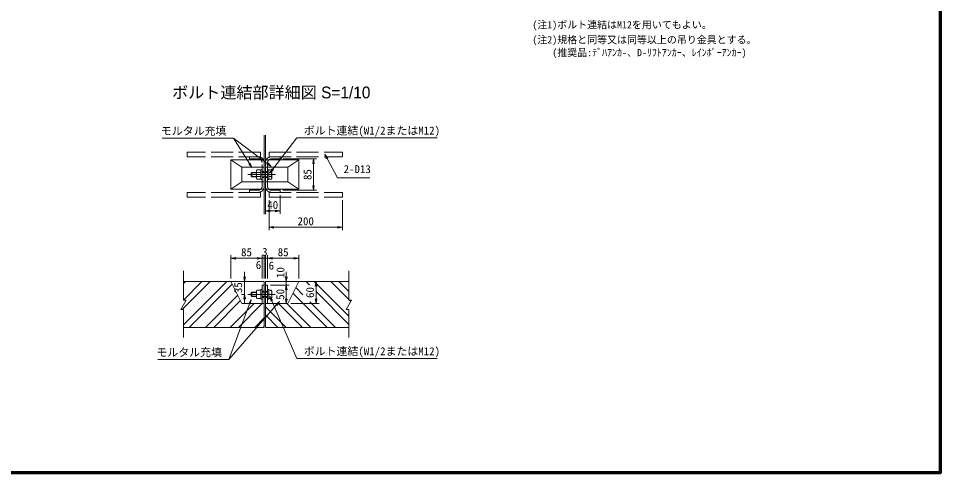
# Model space of a CAD drawing. Units: millimetres on the paper, enlarged 30 times, with parts at other scales. Extents: x 134809 to 146659, y -1498 to 6777.
# Drawn here: x 139111 to 146659, y -1383 to 2332 of the extents above; entities that cross this region are included whole.
import ezdxf
from ezdxf.enums import TextEntityAlignment as Align

# ---------------------------------------------------------------- set-up
doc = ezdxf.new("R2010")
doc.units = ezdxf.units.MM
doc.header["$LTSCALE"] = 30
for name, pattern in [('CHAIN', [18.5, 12, -1.5, 3.5, -1.5]), ('DASHED', [7.5, 6, -1.5]), ('DASHED_SPACED', [12, 6, -6])]:
    doc.linetypes.add(name, pattern=pattern)
for name, color, linetype, lineweight in [('01図枠', 1, 'Continuous', 70), ('中心', 6, 'CHAIN', 9), ('寸法', 2, 'Continuous', 9), ('細線', 4, 'Continuous', 9), ('連結部', 4, 'Continuous', 13), ('ﾊｯﾁﾝｸﾞ', 4, 'Continuous', 9)]:
    doc.layers.add(name, color=color, linetype=linetype, lineweight=lineweight)
doc.layers.add('文字', color=7, linetype='Continuous')
doc.styles.add('ＭＳ ゴシック', font='')
doc.styles.add('ＭＳ Ｐゴシック', font='')
doc.styles.get('ＭＳ ゴシック').set_extended_font_data('MS Gothic')
doc.styles.get('ＭＳ Ｐゴシック').set_extended_font_data('MS PGothic')

# ---------------------------------------------------------------- blocks, each defined once
blk = doc.blocks.new('open_arrow')
at = {"color": 0, "linetype": 'Continuous', "lineweight": -2}
blk.add_lwpolyline([(7.5, 1.25), (0, 0), (7.5, -1.25)], dxfattribs=at)
blk = doc.blocks.new('filled_dot')
at = {"color": 0, "linetype": 'Continuous', "lineweight": -2, "const_width": 1.25}
blk.add_lwpolyline([(-0.625, 0, 1), (0.625, 0, 1)], format="xyb", close=True, dxfattribs=at)

msp = doc.modelspace()

# ---------------------------------------------------------------- hatches: boundary and pattern name
at = {"layer": 'ﾊｯﾁﾝｸﾞ'}
h = msp.add_hatch(dxfattribs=at)
h.set_pattern_fill('USER', color=256, style=0, pattern_type=2)
h.set_pattern_definition([(45, (31123.91, 1064431.76), (-101.02788, 101.02788), []), (45, (31191.27, 1064431.76), (-101.02788, 101.02788), [])])
h.paths.add_polyline_path([(141123.52, -0.48), (140940.52, -0.48), (140850.52, 179.52), (140462.34, 179.52), (140462.34, 25.7), (140483.8, 25.7), (140440.03, -50.11), (140462.34, -50.11), (140462.34, -195.48), (141123.52, -195.48)])
h = msp.add_hatch(dxfattribs=at)
h.set_pattern_fill('USER', color=256, style=0, pattern_type=2)
h.set_pattern_definition([(135, (31117.91, 1064431.76), (-101.02788, -101.02788), []), (135, (31117.91, 1064499.11), (-101.02788, -101.02788), [])])
h.paths.add_polyline_path([(141815.5, -50.11), (141793.19, -50.11), (141836.96, 25.7), (141815.5, 25.7), (141815.5, 179.52), (141405.52, 179.52), (141315.52, -0.48), (141132.52, -0.48), (141132.52, -195.48), (141815.5, -195.48)])
h.paths.add_polyline_path([(141439.74, 13.02), (141439.74, 151.02), (141547.74, 151.02), (141547.74, 13.02)], flags=16)

# ---------------------------------------------------------------- linework, layer by layer
at = {"layer": '01図枠'}
msp.add_lwpolyline([(134808.55, -1383.36), (146658.55, -1383.36), (146658.55, 6776.64), (134808.55, 6776.64)], close=True, dxfattribs=at)
at = {"layer": '中心'}
for p, q in [((140988.72, 1054.6), (141216.11, 1054.6)), ((140988.72, 74.52), (141212.08, 74.52))]:
    msp.add_line(p, q, dxfattribs=at)
at = {"layer": '寸法'}
for p, q in [((141276.52, 1182.1), (141550.57, 1182.1)), ((141526.57, 927.1), (141526.57, 1182.1)), ((141132.52, 933.1), (141132.52, 732.57)), ((141276.52, 927.1), (141550.57, 927.1)), ((141162.52, 846.1), (141162.52, 599.25)), ((141252.52, 885.1), (141252.52, 732.57)), ((141762.52, 846.1), (141762.52, 599.25)), ((141132.52, 756.57), (141252.52, 756.57)), ((141162.52, 623.25), (141762.52, 623.25)), ((140850.52, 203.52), (140850.52, 393.97)), ((141105.52, 203.52), (141105.52, 393.97)), ((141105.52, 203.52), (141105.52, 393.97)), ((141123.52, 203.52), (141123.52, 393.97)), ((141123.52, 203.52), (141123.52, 393.97)), ((141132.52, 203.52), (141132.52, 393.97)), ((141132.52, 203.52), (141132.52, 393.97)), ((141150.52, 203.52), (141150.52, 393.97)), ((141150.52, 203.52), (141150.52, 393.97)), ((141405.52, 203.52), (141405.52, 393.97)), ((140850.52, 369.97), (141105.52, 369.97)), ((141027.52, 369.97), (141162.52, 369.97)), ((141171.52, 369.97), (141084.52, 369.97)), ((141093.52, 369.97), (141228.52, 369.97)), ((141150.52, 369.97), (141405.52, 369.97)), ((140962.29, -3.48), (140962.29, 257.52)), ((141303.57, 257.52), (141303.57, 71.52)), ((141099.52, 179.52), (140938.29, 179.52)), ((141156.52, 179.52), (141327.57, 179.52)), ((141429.52, 179.52), (141571.74, 179.52)), ((141547.74, 179.52), (141547.74, -0.48)), ((141174.52, 149.52), (141327.57, 149.52)), ((141174.52, 149.52), (141327.57, 149.52)), ((141303.57, 149.52), (141303.57, -0.48)), ((140964.72, 74.52), (140938.29, 74.52)), ((141339.52, -0.48), (141571.74, -0.48))]:
    msp.add_line(p, q, dxfattribs=at)
for points in [[(141021.96, 1111.64), (141001.22, 1144.67), (140870.27, 1353.25), (140288.24, 1353.25)], [(141179.13, 1121.26), (141147.95, 1144.68), (140870.27, 1353.25)], [(141170.17, 1068.54), (141193.92, 1099.48), (141389.27, 1353.95), (142538.71, 1353.95)], [(141618.64, 1220.43), (141637.08, 1186.07), (141721.56, 1028.74), (141754.69, 1028.74), (141987.39, 1028.74)], [(141247.42, 16.35), (141221.82, -13.07), (140833.92, -458.8), (140251.89, -458.8)], [(141015.87, 32.62), (141002.33, -3.95), (140833.92, -458.8)], [(141170.17, 58.29), (141185.57, 22.46), (141389.27, -451.47), (142538.71, -451.47)]]:
    msp.add_lwpolyline(points, dxfattribs=at)
at = {"layer": '細線'}
for p, q in [((140462.34, 25.7), (140462.34, 267.99)), ((141815.5, 25.7), (141815.5, 267.99)), ((140483.8, 25.7), (140440.03, -50.11)), ((140462.34, 25.7), (140483.8, 25.7)), ((141836.96, 25.7), (141793.19, -50.11)), ((141815.5, 25.7), (141836.96, 25.7)), ((140440.03, -50.11), (140462.34, -50.11)), ((140462.34, -278.7), (140462.34, -50.11)), ((141793.19, -50.11), (141815.5, -50.11)), ((141815.5, -278.7), (141815.5, -50.11))]:
    msp.add_line(p, q, dxfattribs=at)
at = {"layer": '連結部', "color": 7}
for p, q in [((141123.52, 1376.32), (141123.52, 731.82)), ((141132.52, 1376.32), (141132.52, 731.82)), ((140850.52, 1174.6), (140850.52, 934.6)), ((141123.52, 1174.6), (140850.52, 1174.6)), ((141132.52, 1174.6), (141405.52, 1174.6)), ((141405.52, 1174.6), (141405.52, 934.6)), ((141123.52, 934.6), (140850.52, 934.6)), ((141132.52, 934.6), (141405.52, 934.6)), ((140462.34, 179.52), (141123.52, 179.52)), ((140850.52, 179.52), (140940.52, -0.48)), ((141123.52, -195.48), (141123.52, 179.52)), ((141132.52, -195.48), (141132.52, 179.52)), ((141132.52, 179.52), (141815.5, 179.52)), ((141315.52, -0.48), (141405.52, 179.52)), ((140940.52, -0.48), (141123.52, -0.48)), ((141132.52, -0.48), (141315.52, -0.48)), ((140462.34, -195.48), (141123.52, -195.48)), ((141138.52, -195.48), (141815.5, -195.48))]:
    msp.add_line(p, q, dxfattribs=at)
at = {"layer": '連結部', "color": 3, "linetype": 'DASHED'}
for p, q in [((141093.52, 1239.1), (140493.52, 1239.1)), ((140493.52, 1200.1), (140493.52, 1239.1)), ((141093.52, 1200.1), (141093.52, 1239.1)), ((141162.52, 1200.1), (141162.52, 1239.1)), ((141162.52, 1239.1), (141762.52, 1239.1)), ((141762.52, 1200.1), (141762.52, 1239.1)), ((141093.52, 1200.1), (140493.52, 1200.1)), ((141162.52, 1200.1), (141762.52, 1200.1)), ((141093.52, 909.1), (140493.52, 909.1)), ((140493.52, 870.1), (140493.52, 909.1)), ((141093.52, 870.1), (141093.52, 909.1)), ((141162.52, 909.1), (141762.52, 909.1)), ((141162.52, 870.1), (141162.52, 909.1)), ((141762.52, 870.1), (141762.52, 909.1)), ((141093.52, 870.1), (140493.52, 870.1)), ((141162.52, 870.1), (141762.52, 870.1))]:
    msp.add_line(p, q, dxfattribs=at)
at = {"layer": '連結部'}
for p, q in [((140940.52, 1114.6), (140850.52, 1174.6)), ((141315.52, 1114.6), (141405.52, 1174.6)), ((141123.52, 1114.6), (140940.52, 1114.6)), ((140940.52, 1114.6), (140940.52, 994.6)), ((141123.52, 1114.6), (140940.52, 1114.6)), ((141016.12, 1066.6), (141022.12, 1072.6)), ((141016.12, 1042.6), (141016.12, 1066.6)), ((141019.33, 1069.75), (141059.92, 1069.75)), ((141022.12, 1072.6), (141059.92, 1072.6)), ((141022.12, 1036.6), (141022.12, 1072.6)), ((141059.92, 1086.79), (141063.34, 1092.7)), ((141059.92, 1022.41), (141059.92, 1086.79)), ((141063.34, 1092.7), (141095.92, 1092.7)), ((141063.34, 1071.04), (141095.92, 1071.04)), ((141095.92, 1015.6), (141095.92, 1093.6)), ((141095.92, 1093.6), (141105.52, 1093.6)), ((141105.52, 1015.6), (141105.52, 1093.6)), ((141105.52, 1072.6), (141150.52, 1072.6)), ((141132.52, 1114.6), (141315.52, 1114.6)), ((141150.52, 1015.6), (141150.52, 1093.6)), ((141150.52, 1093.6), (141160.12, 1093.6)), ((141160.12, 1015.6), (141160.12, 1093.6)), ((141160.12, 1092.7), (141180.7, 1092.7)), ((141160.12, 1071.04), (141180.7, 1071.04)), ((141180.7, 1092.7), (141184.12, 1086.79)), ((141184.12, 1022.41), (141184.12, 1086.79)), ((141315.52, 1114.6), (141315.52, 994.6)), ((140940.52, 994.6), (140850.52, 934.6)), ((141123.52, 994.6), (140940.52, 994.6)), ((141016.12, 1042.6), (141022.12, 1036.6)), ((141019.27, 1039.45), (141059.92, 1039.45)), ((141022.12, 1036.6), (141031.12, 1036.6)), ((141022.12, 1036.6), (141059.92, 1036.6)), ((141059.92, 1022.41), (141063.34, 1016.5)), ((141063.34, 1038.16), (141095.92, 1038.16)), ((141063.34, 1016.5), (141095.92, 1016.5)), ((141095.92, 1015.6), (141105.52, 1015.6)), ((141105.52, 1036.6), (141150.52, 1036.6)), ((141132.52, 994.6), (141315.52, 994.6)), ((141150.52, 1015.6), (141160.12, 1015.6)), ((141160.12, 1038.13), (141180.7, 1038.13)), ((141160.12, 1016.5), (141180.7, 1016.5)), ((141180.7, 1016.5), (141184.12, 1022.41)), ((141315.52, 994.6), (141405.52, 934.6)), ((141016.12, 86.52), (141022.12, 92.52)), ((141016.12, 62.52), (141016.12, 86.52)), ((141019.33, 89.67), (141059.92, 89.67)), ((141022.12, 56.52), (141022.12, 92.52)), ((141022.12, 92.52), (141059.92, 92.52)), ((141059.92, 101.61), (141063.34, 107.52)), ((141059.92, 47.43), (141059.92, 101.61)), ((141063.34, 107.52), (141095.92, 107.52)), ((141095.92, 113.52), (141105.52, 113.52)), ((141095.92, 35.52), (141095.92, 113.52)), ((141095.92, 36.42), (141095.92, 112.62)), ((141105.52, 35.52), (141105.52, 113.52)), ((141105.52, 92.52), (141150.52, 92.52)), ((141150.52, 113.52), (141160.12, 113.52)), ((141150.52, 35.52), (141150.52, 113.52)), ((141160.12, 35.52), (141160.12, 113.52)), ((141160.12, 36.42), (141160.12, 112.62)), ((141160.12, 107.52), (141180.7, 107.52)), ((141180.7, 107.52), (141184.12, 101.61)), ((141184.12, 47.43), (141184.12, 101.61)), ((141016.12, 62.52), (141022.12, 56.52)), ((141019.36, 59.37), (141059.92, 59.37)), ((141022.12, 56.52), (141059.92, 56.52)), ((141059.92, 47.43), (141063.34, 41.52)), ((141063.34, 74.52), (141095.92, 74.52)), ((141063.34, 41.52), (141095.92, 41.52)), ((141095.92, 35.52), (141105.52, 35.52)), ((141105.52, 56.52), (141150.52, 56.52)), ((141150.52, 35.52), (141160.12, 35.52)), ((141160.12, 74.52), (141180.7, 74.52)), ((141160.12, 41.52), (141180.7, 41.52)), ((141180.7, 41.52), (141184.12, 47.43))]:
    msp.add_line(p, q, dxfattribs=at)
at = {"layer": '連結部', "color": 3, "linetype": 'DASHED_SPACED'}
for p, q in [((141075.52, 1200.1), (141003.52, 1200.1)), ((141003.52, 1182.1), (141003.52, 1200.1)), ((141075.52, 1182.1), (141003.52, 1182.1)), ((141105.52, 957.1), (141105.52, 1152.1)), ((141123.52, 957.1), (141123.52, 1152.1)), ((141132.52, 957.1), (141132.52, 1152.1)), ((141150.52, 957.1), (141150.52, 1152.1)), ((141180.52, 1200.1), (141252.52, 1200.1)), ((141180.52, 1182.1), (141252.52, 1182.1)), ((141252.52, 1182.1), (141252.52, 1200.1)), ((141123.52, 1078.6), (141105.52, 1078.6)), ((141132.52, 1078.6), (141150.52, 1078.6)), ((141123.52, 1030.6), (141105.52, 1030.6)), ((141132.52, 1030.6), (141150.52, 1030.6)), ((141075.52, 927.1), (141003.52, 927.1)), ((141003.52, 909.1), (141003.52, 927.1)), ((141075.52, 909.1), (141003.52, 909.1)), ((141180.52, 927.1), (141252.52, 927.1)), ((141180.52, 909.1), (141252.52, 909.1)), ((141252.52, 909.1), (141252.52, 927.1)), ((141105.52, 101.85), (141123.52, 101.85)), ((141123.52, -0.48), (141123.52, 149.52)), ((141123.52, -0.48), (141123.52, 149.52)), ((141132.52, 101.85), (141150.52, 101.85)), ((141105.52, 47.52), (141123.52, 47.52)), ((141132.52, -0.48), (141132.52, 74.52)), ((141132.52, 47.52), (141150.52, 47.52))]:
    msp.add_line(p, q, dxfattribs=at)
at = {"layer": '連結部', "color": 3}
for p, q in [((141105.52, 149.52), (141123.52, 149.52)), ((141105.52, -0.48), (141105.52, 149.52)), ((141132.52, 149.52), (141150.52, 149.52)), ((141132.52, -0.48), (141132.52, 149.52)), ((141150.52, -0.48), (141150.52, 149.52)), ((141105.52, -0.48), (141123.52, -0.48)), ((141132.52, -0.48), (141150.52, -0.48))]:
    msp.add_line(p, q, dxfattribs=at)
at = {"layer": '連結部', "color": 3, "linetype": 'DASHED_SPACED'}
for centre, radius, start, end in [((141075.52, 1152.1), 48, 0, 90), ((141075.52, 1152.1), 30, 0, 90), ((141075.52, 1152.1), 30, 0, 90), ((141180.52, 1152.1), 48, 90, 180), ((141180.52, 1152.1), 30, 90, 180), ((141180.52, 1152.1), 30, 90, 180), ((141075.52, 957.1), 48, 270, 0), ((141075.52, 957.1), 30, 270, 0), ((141180.52, 957.1), 48, 180, 270), ((141180.52, 957.1), 30, 180, 270)]:
    msp.add_arc(centre, radius, start, end, dxfattribs=at)
at = {"layer": '連結部'}
for centre, radius, start, end in [((141071.56, 1079.29), 11.64, 180, 225.10436), ((141101.32, 1054.6), 41.4, 156.59417, 203.40582), ((141142.72, 1054.6), 41.4, 336.55606, 23.40583), ((141172.48, 1079.26), 11.64, 315, 0), ((141071.56, 1029.91), 11.64, 134.89563, 180), ((141172.48, 1029.91), 11.64, 0, 45), ((141071.56, 82.77), 11.64, 180, 225.10436), ((141172.48, 82.74), 11.64, 315, 0), ((141071.56, 66.27), 11.64, 134.89563, 180), ((141172.48, 66.3), 11.64, 0, 45)]:
    msp.add_arc(centre, radius, start, end, dxfattribs=at)

# ---------------------------------------------------------------- block references
at = {"layer": '寸法'}
for name, p, xscale, yscale, rotation in [('open_arrow', (141618.64, 1220.43), 5.2, 5.2, 298.2), ('open_arrow', (141021.96, 1111.64), 5.2, 5.2, 122.1), ('open_arrow', (141179.13, 1121.26), 5.2, 5.2, 143.1), ('open_arrow', (141526.57, 1182.1), 5.2, 5.2, 270), ('open_arrow', (141170.17, 1068.54), 5.2, 5.2, 52.5), ('open_arrow', (141526.57, 927.1), 5.2, 5.2, 90), ('open_arrow', (141252.52, 756.57), 5.2, 5.2, 180), ('open_arrow', (141762.52, 623.25), 5.2, 5.2, 180), ('open_arrow', (141105.52, 369.97), 5.2, 5.2, 180), ('open_arrow', (141105.52, 369.97), 5.2, 5.2, 180), ('filled_dot', (141132.52, 369.97), 3.9, 3.9, 180), ('open_arrow', (141405.52, 369.97), 5.2, 5.2, 180), ('open_arrow', (140962.29, 179.52), 5.2, 5.2, 90), ('open_arrow', (141303.57, 179.52), 5.2, 5.2, 90), ('open_arrow', (141547.74, 179.52), 5.2, 5.2, 270), ('open_arrow', (141303.57, 149.52), 5.2, 5.2, 270), ('open_arrow', (141303.57, 149.52), 5.2, 5.2, 270), ('open_arrow', (140962.29, 74.52), 5.2, 5.2, 270), ('open_arrow', (141015.87, 32.62), 5.2, 5.2, 249.7), ('open_arrow', (141170.17, 58.29), 5.2, 5.2, 293.3), ('open_arrow', (141247.42, 16.35), 5.2, 5.2, 229), ('open_arrow', (141303.57, -0.48), 5.2, 5.2, 90), ('open_arrow', (141547.74, -0.48), 5.2, 5.2, 90)]:
    msp.add_blockref(name, p, dxfattribs=dict(at, xscale=xscale, yscale=yscale, rotation=rotation))
for name, p, xscale, yscale in [('open_arrow', (141132.52, 756.57), 5.2, 5.2), ('open_arrow', (141162.52, 623.25), 5.2, 5.2), ('open_arrow', (140850.52, 369.97), 5.2, 5.2), ('filled_dot', (141123.52, 369.97), 3.9, 3.9), ('open_arrow', (141150.52, 369.97), 5.2, 5.2), ('open_arrow', (141150.52, 369.97), 5.2, 5.2)]:
    msp.add_blockref(name, p, dxfattribs=dict(at, xscale=xscale, yscale=yscale))

# ---------------------------------------------------------------- texts
at = {"layer": '寸法', "color": 3, "style": 'ＭＳ ゴシック'}
for s, p in [('(注1)ボルト連結はM12を用いてもよい。', (143317.49, 2309.99)), ('(注2)規格と同等又は同等以上の吊り金具とする。', (143317.49, 2187.53)), ('\u3000\u3000(推奨品:ﾃﾞﾊｱﾝｶ-、D-ﾘﾌﾄｱﾝｶｰ、ﾚｲﾝﾎﾞｰｱﾝｶｰ)', (143317.49, 2082.53))]:
    msp.add_text(s, height=59.81, dxfattribs=at).set_placement(p, align=Align.TOP_LEFT)
at = {"layer": '寸法', "style": 'ＭＳ ゴシック'}
for p in [(140813.27, 1411.7), (140776.92, -400.35)]:
    msp.add_text('モルタル充填', height=65.51, dxfattribs=at).set_placement(p, align=Align.MIDDLE_RIGHT)
for p in [(141446.27, 1414.33), (141446.27, -391.09)]:
    msp.add_text('ボルト連結(W1/2またはM12)', height=65.51, dxfattribs=at).set_placement(p, align=Align.MIDDLE_LEFT)
for s, p in [('85', (141477.07, 1054.6)), ('10', (141255.51, 252.79)), ('35', (140909.21, 129.27)), ('50', (141254.07, 74.52)), ('60', (141498.24, 89.52))]:
    msp.add_text(s, height=65.51, rotation=90, dxfattribs=at).set_placement(p, align=Align.MIDDLE_CENTER)
msp.add_text('2-D13', height=65.51, dxfattribs=at).set_placement((141772.69, 1046.74), align=Align.BOTTOM_LEFT)
for s, p in [('40', (141192.52, 806.07)), ('200', (141462.52, 672.75)), ('3', (141128.02, 422.03)), ('85', (140978.02, 419.47)), ('85', (141278.02, 419.47)), ('6', (141076.03, 314.92)), ('6', (141181.42, 310.33))]:
    msp.add_text(s, height=65.51, dxfattribs=at).set_placement(p, align=Align.MIDDLE_CENTER)
at = {"layer": '文字', "style": 'ＭＳ Ｐゴシック'}
msp.add_text(' ボルト連結部詳細図 S=1/10 ', height=96.5, dxfattribs=at).set_placement((141180.51, 1649.2), align=Align.BOTTOM_CENTER)

doc.saveas('drawing.dxf')
